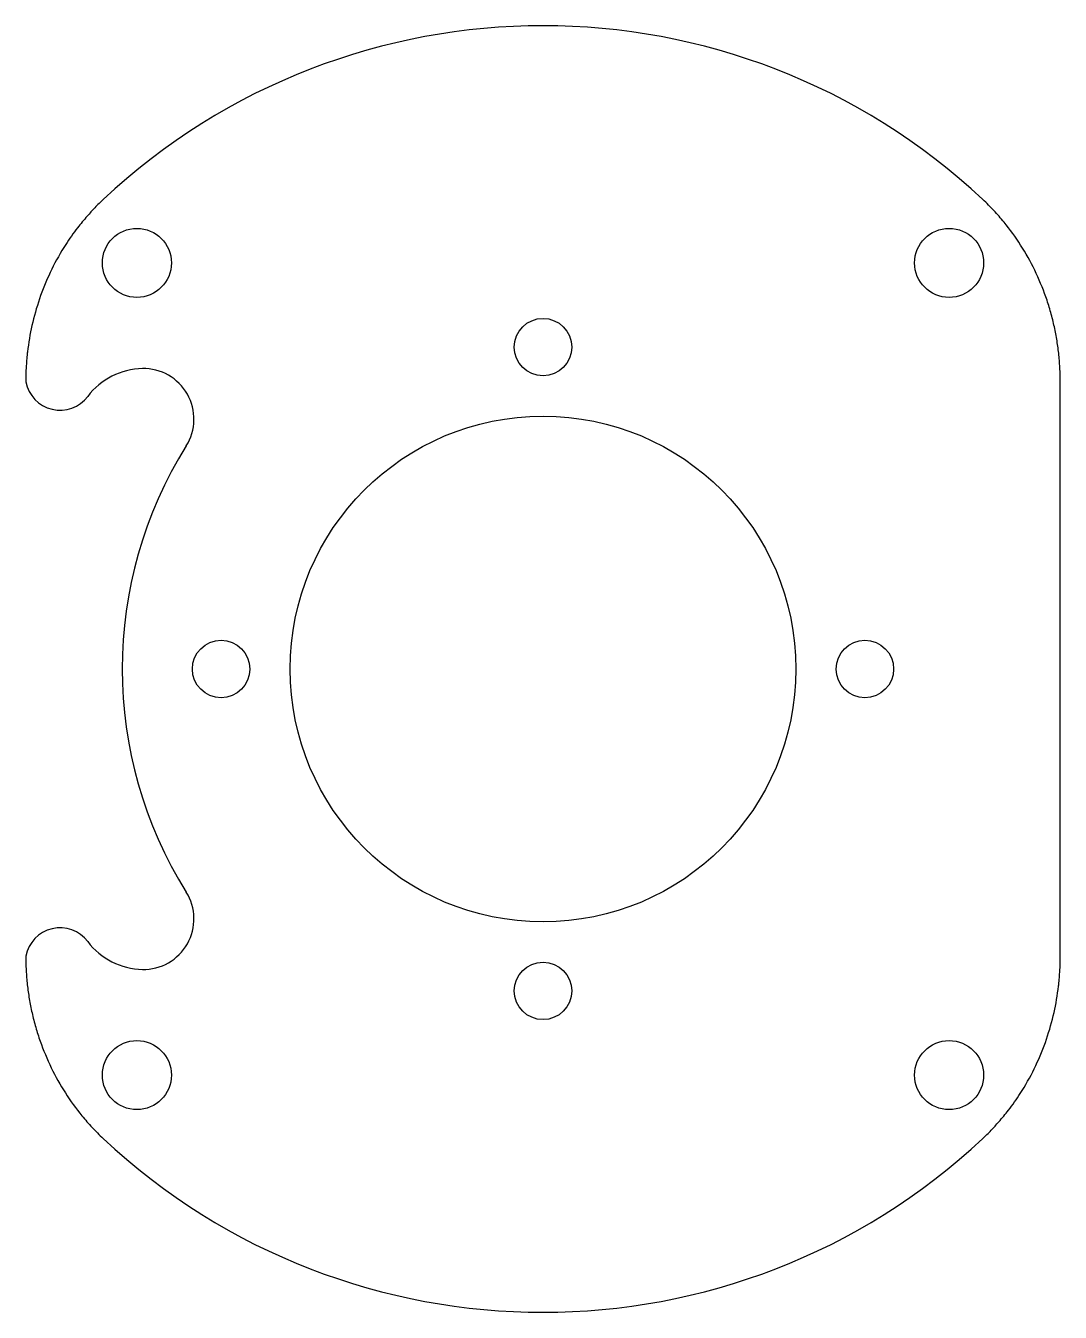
# Model space of a CAD drawing. Header units: millimetres. Extents: x -22.5 to 22.5, y -28 to 28.
import ezdxf

# ---------------------------------------------------------------- set-up
doc = ezdxf.new("R2010")
doc.units = ezdxf.units.MM
doc.linetypes.add('K5LT_BASIC', pattern=[0])

msp = doc.modelspace()

# ---------------------------------------------------------------- linework, layer by layer
at = {"color": 143, "linetype": 'K5LT_BASIC', "true_color": 0x33acca}
msp.add_line((22.5, -12.492), (22.5, 12.492), dxfattribs=at)
for centre, radius in [((-17.664, 17.664), 1.5), ((17.664, 17.664), 1.5), ((0, 14), 1.25), ((0, 0), 11), ((-14, 0), 1.25), ((14, 0), 1.25), ((0, -14), 1.25), ((-17.664, -17.664), 1.5), ((17.664, -17.664), 1.5)]:
    msp.add_circle(centre, radius, dxfattribs=at)
for centre, radius, start, end in [((0, 0), 27.981, 46.86, 133.14), ((-17.365, 10.01), 3.058, 91.1269, 142.7858), ((-17.382, 10.868), 2.2, 327.9832, 91.1269), ((-21.009, 12.778), 1.518, 190.8582, 322.7858), ((0, 0), 18.3, 147.9832, 212.0168), ((-17.382, -10.868), 2.2, 268.8731, 32.0168), ((-21.009, -12.778), 1.518, 37.2142, 169.1418), ((-17.365, -10.01), 3.058, 217.2142, 268.8731), ((0, 0), 27.981, 226.86, 313.14)]:
    msp.add_arc(centre, radius, start, end, dxfattribs=at)
for points, knots in [([(-19.133, 20.417), (-19.254, 20.303), (-19.492, 20.069), (-19.867, 19.662), (-20.302, 19.134), (-20.838, 18.375), (-21.391, 17.396), (-21.87, 16.263), (-22.212, 15.109), (-22.368, 14.259), (-22.448, 13.598), (-22.489, 13.112), (-22.5, 12.698), (-22.5, 12.492)], [0, 0, 0, 0, 0.395895, 0.791789, 1.310788, 2.017375, 2.994285, 3.971196, 4.930711, 5.846107, 6.01771, 6.508855, 7, 7, 7, 7]), ([(22.5, 12.492), (22.5, 12.595), (22.497, 12.802), (22.484, 13.112), (22.463, 13.423), (22.423, 13.835), (22.351, 14.348), (22.23, 14.967), (22.072, 15.581), (21.815, 16.388), (21.411, 17.356), (20.8, 18.445), (20.182, 19.298), (19.615, 19.946), (19.297, 20.264), (19.133, 20.417)], [0, 0, 0, 0, 0.245576, 0.491152, 0.736729, 0.982305, 1.473457, 1.96461, 2.478127, 2.976336, 3.972753, 4.960826, 5.93348, 6.46674, 7, 7, 7, 7]), ([(-22.5, -12.492), (-22.5, -12.595), (-22.497, -12.802), (-22.484, -13.112), (-22.463, -13.423), (-22.423, -13.835), (-22.351, -14.348), (-22.23, -14.967), (-22.072, -15.581), (-21.815, -16.388), (-21.411, -17.356), (-20.8, -18.445), (-20.182, -19.298), (-19.615, -19.946), (-19.297, -20.264), (-19.133, -20.417)], [0, 0, 0, 0, 0.245576, 0.491152, 0.736729, 0.982305, 1.473457, 1.96461, 2.478127, 2.976336, 3.972753, 4.960826, 5.93348, 6.46674, 7, 7, 7, 7]), ([(19.133, -20.417), (19.254, -20.303), (19.492, -20.069), (19.867, -19.662), (20.302, -19.134), (20.838, -18.375), (21.391, -17.396), (21.87, -16.263), (22.212, -15.109), (22.368, -14.259), (22.448, -13.598), (22.489, -13.112), (22.5, -12.698), (22.5, -12.492)], [0, 0, 0, 0, 0.395895, 0.791789, 1.310788, 2.017375, 2.994285, 3.971196, 4.930711, 5.846107, 6.01771, 6.508855, 7, 7, 7, 7])]:
    msp.add_open_spline(points, degree=3, knots=knots, dxfattribs=at)

doc.saveas('drawing.dxf')
